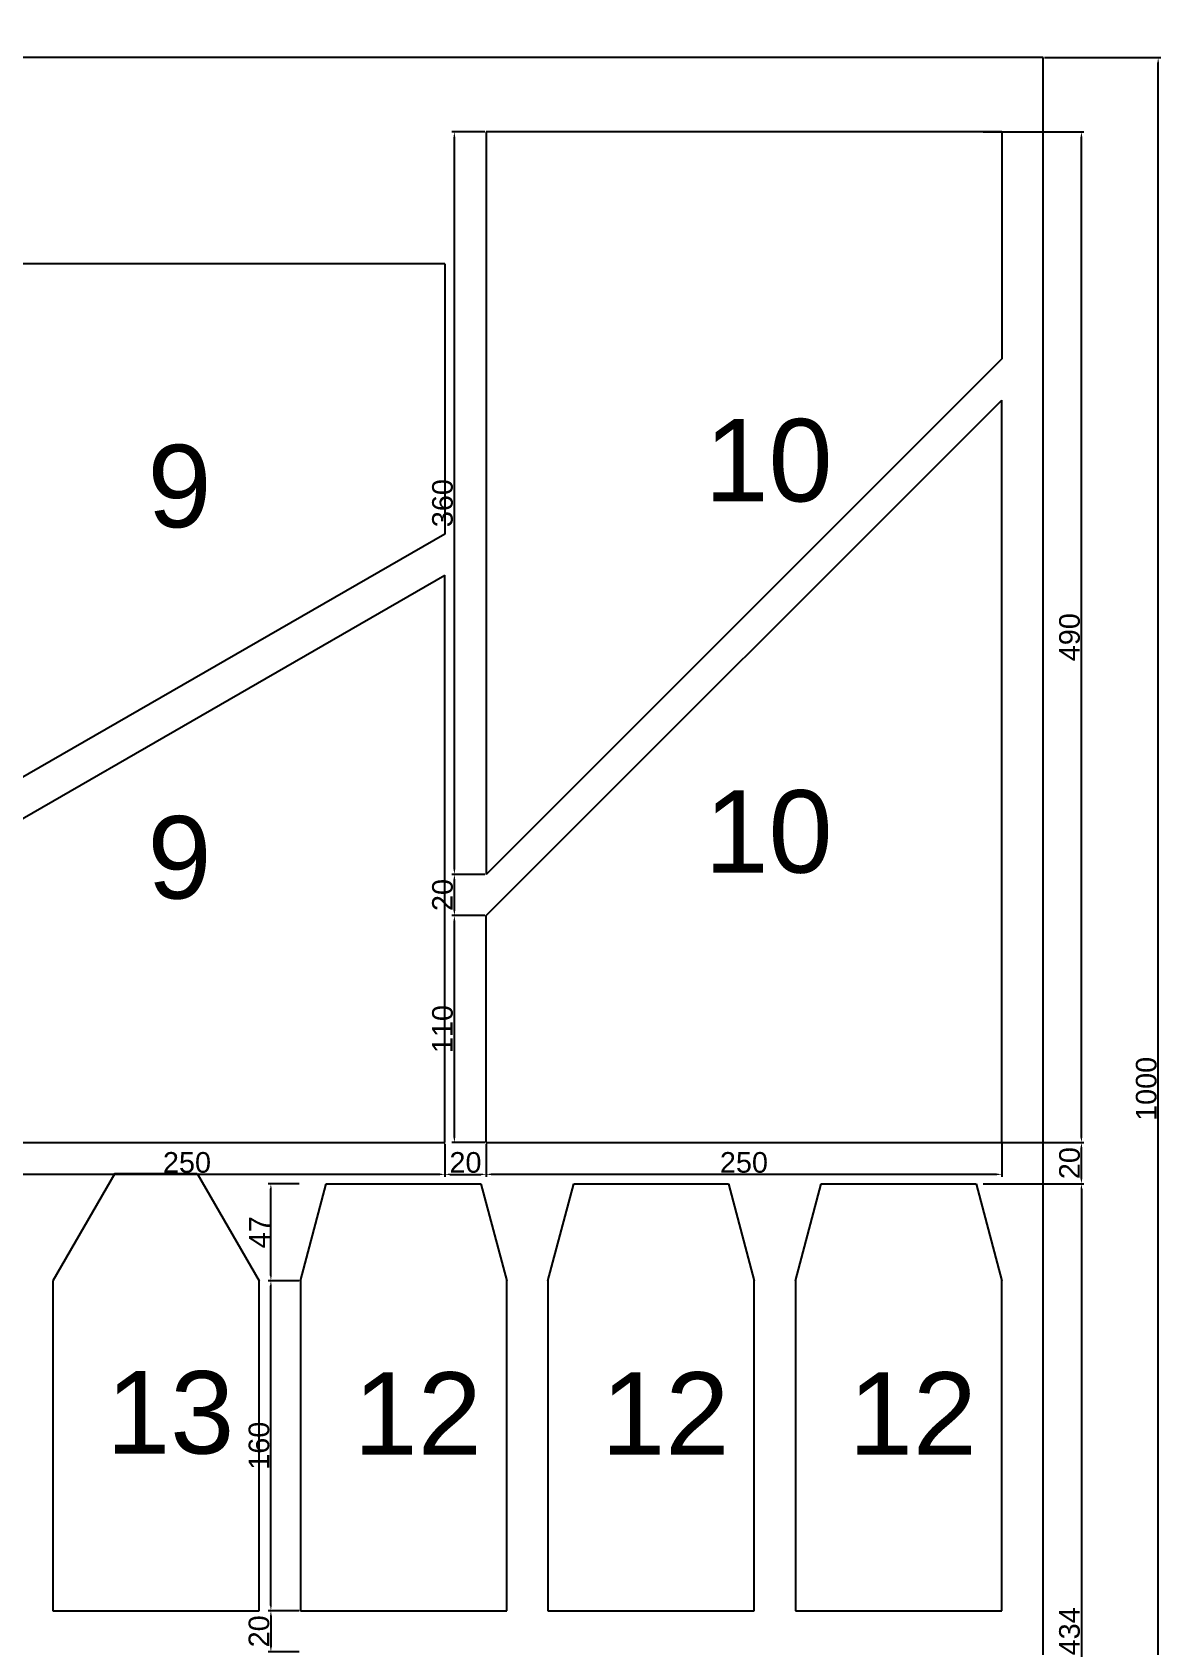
# Model space of a CAD drawing. Header units: millimetres. Extents: x 277 to 35015, y -7843 to 25622.
# Drawn here: x 4114 to 4662, y -3561 to -2778 of the extents above; entities that cross this region are included whole.
import ezdxf

# ---------------------------------------------------------------- set-up
doc = ezdxf.new("R2010")
doc.units = ezdxf.units.MM
doc.layers.add('尺寸标注', color=6, linetype='Continuous')
doc.layers.add('标号', color=4, linetype='Continuous')
doc.styles.get("Standard").update_dxf_attribs({"font": 'arial.ttf'})
doc.dimstyles.new('ISO-25-JHF', dxfattribs={"dimtxt": 10, "dimasz": 2.5, "dimexe": 1.25, "dimexo": 0.625, "dimtad": 1, "dimtxsty": 'Standard', "dimcen": 2.5, "dimadec": 0, "dimazin": 0, "dimtfac": 1, "dimtmove": 0, "dimatfit": 3, "dimfxl": 1, "dimarcsym": 0})

# ---------------------------------------------------------------- blocks, each defined once
blk = doc.blocks.new('*D417')
at = {"layer": 'Defpoints', "color": 0, "transparency": 16777216}
for p in [(4064.47, -3316.63), (4314.47, -3316.63), (4064.47, -3332.07)]:
    blk.add_point(p, dxfattribs=at)
at = {"layer": '尺寸标注', "color": 0, "lineweight": -2, "transparency": 16777216}
for p, q in [((4064.47, -3317.26), (4064.47, -3333.32)), ((4314.47, -3317.26), (4314.47, -3333.32)), ((4311.97, -3332.07), (4066.97, -3332.07))]:
    blk.add_line(p, q, dxfattribs=at)
at = {"layer": '尺寸标注', "color": 0, "transparency": 16777216}
for points in [[(4066.97, -3331.66), (4066.97, -3332.49), (4064.47, -3332.07)], [(4311.97, -3331.66), (4311.97, -3332.49), (4314.47, -3332.07)]]:
    blk.add_solid(points, dxfattribs=at)
at = {"layer": '尺寸标注', "color": 0, "transparency": 16777216, "insert": (4189.47, -3326.34), "char_height": 10, "attachment_point": 5}
blk.add_mtext('250', dxfattribs=at)
blk = doc.blocks.new('*D421')
at = {"layer": 'Defpoints', "color": 0, "transparency": 16777216}
for p in [(4334.47, -3316.63), (4584.47, -3316.63), (4334.47, -3332.07)]:
    blk.add_point(p, dxfattribs=at)
at = {"layer": '尺寸标注', "color": 0, "lineweight": -2, "transparency": 16777216}
for p, q in [((4334.47, -3317.26), (4334.47, -3333.32)), ((4584.47, -3317.26), (4584.47, -3333.32)), ((4581.97, -3332.07), (4336.97, -3332.07))]:
    blk.add_line(p, q, dxfattribs=at)
at = {"layer": '尺寸标注', "color": 0, "transparency": 16777216}
for points in [[(4336.97, -3331.66), (4336.97, -3332.49), (4334.47, -3332.07)], [(4581.97, -3331.66), (4581.97, -3332.49), (4584.47, -3332.07)]]:
    blk.add_solid(points, dxfattribs=at)
at = {"layer": '尺寸标注', "color": 0, "transparency": 16777216, "insert": (4459.47, -3326.34), "char_height": 10, "attachment_point": 5}
blk.add_mtext('250', dxfattribs=at)
blk = doc.blocks.new('*D422')
at = {"layer": 'Defpoints', "color": 0, "transparency": 16777216}
for p in [(4319.1, -3206.63), (4334.47, -3206.63), (4334.47, -3316.63)]:
    blk.add_point(p, dxfattribs=at)
at = {"layer": '尺寸标注', "color": 0, "lineweight": -2, "transparency": 16777216}
for p, q in [((4333.85, -3206.63), (4317.85, -3206.63)), ((4319.1, -3314.13), (4319.1, -3209.13)), ((4333.85, -3316.63), (4317.85, -3316.63))]:
    blk.add_line(p, q, dxfattribs=at)
at = {"layer": '尺寸标注', "color": 0, "transparency": 16777216}
for points in [[(4318.68, -3209.13), (4319.52, -3209.13), (4319.1, -3206.63)], [(4318.68, -3314.13), (4319.52, -3314.13), (4319.1, -3316.63)]]:
    blk.add_solid(points, dxfattribs=at)
at = {"layer": '尺寸标注', "color": 0, "transparency": 16777216, "insert": (4313.37, -3261.63), "char_height": 10, "attachment_point": 5, "rotation": 90}
blk.add_mtext('110', dxfattribs=at)
blk = doc.blocks.new('*D423')
at = {"layer": 'Defpoints', "color": 0, "transparency": 16777216}
for p in [(4319.1, -3186.63), (4334.47, -3186.63), (4334.47, -3206.63)]:
    blk.add_point(p, dxfattribs=at)
at = {"layer": '尺寸标注', "color": 0, "lineweight": -2, "transparency": 16777216}
for p, q in [((4333.85, -3186.63), (4317.85, -3186.63)), ((4319.1, -3204.13), (4319.1, -3189.13)), ((4333.85, -3206.63), (4317.85, -3206.63))]:
    blk.add_line(p, q, dxfattribs=at)
at = {"layer": '尺寸标注', "color": 0, "transparency": 16777216}
for points in [[(4318.68, -3189.13), (4319.52, -3189.13), (4319.1, -3186.63)], [(4318.68, -3204.13), (4319.52, -3204.13), (4319.1, -3206.63)]]:
    blk.add_solid(points, dxfattribs=at)
at = {"layer": '尺寸标注', "color": 0, "transparency": 16777216, "insert": (4313.37, -3196.63), "char_height": 10, "attachment_point": 5, "rotation": 90}
blk.add_mtext('20', dxfattribs=at)
blk = doc.blocks.new('*D424')
at = {"layer": 'Defpoints', "color": 0, "transparency": 16777216}
for p in [(4319.1, -2826.63), (4334.47, -2826.63), (4334.47, -3186.63)]:
    blk.add_point(p, dxfattribs=at)
at = {"layer": '尺寸标注', "color": 0, "lineweight": -2, "transparency": 16777216}
for p, q in [((4333.85, -2826.63), (4317.85, -2826.63)), ((4319.1, -3184.13), (4319.1, -2829.13)), ((4333.85, -3186.63), (4317.85, -3186.63))]:
    blk.add_line(p, q, dxfattribs=at)
at = {"layer": '尺寸标注', "color": 0, "transparency": 16777216}
for points in [[(4318.68, -2829.13), (4319.52, -2829.13), (4319.1, -2826.63)], [(4318.68, -3184.13), (4319.52, -3184.13), (4319.1, -3186.63)]]:
    blk.add_solid(points, dxfattribs=at)
at = {"layer": '尺寸标注', "color": 0, "transparency": 16777216, "insert": (4313.37, -3006.63), "char_height": 10, "attachment_point": 5, "rotation": 90}
blk.add_mtext('360', dxfattribs=at)
blk = doc.blocks.new('*D428')
at = {"layer": 'Defpoints', "color": 0, "transparency": 16777216}
for p in [(4230.14, -3383.63), (4244.47, -3383.63), (4244.47, -3543.63)]:
    blk.add_point(p, dxfattribs=at)
at = {"layer": '尺寸标注', "color": 0, "lineweight": -2, "transparency": 16777216}
for p, q in [((4243.85, -3383.63), (4228.89, -3383.63)), ((4230.14, -3541.13), (4230.14, -3386.13)), ((4243.85, -3543.63), (4228.89, -3543.63))]:
    blk.add_line(p, q, dxfattribs=at)
at = {"layer": '尺寸标注', "color": 0, "transparency": 16777216}
for points in [[(4229.73, -3386.13), (4230.56, -3386.13), (4230.14, -3383.63)], [(4229.73, -3541.13), (4230.56, -3541.13), (4230.14, -3543.63)]]:
    blk.add_solid(points, dxfattribs=at)
at = {"layer": '尺寸标注', "color": 0, "transparency": 16777216, "insert": (4224.41, -3463.63), "char_height": 10, "attachment_point": 5, "rotation": 90}
blk.add_mtext('160', dxfattribs=at)
blk = doc.blocks.new('*D374')
at = {"layer": 'Defpoints', "color": 0, "transparency": 16777216}
for p in [(4230.14, -3336.63), (4244.47, -3336.63), (4244.47, -3383.63)]:
    blk.add_point(p, dxfattribs=at)
at = {"layer": '尺寸标注', "color": 0, "lineweight": -2, "transparency": 16777216}
for p, q in [((4243.85, -3336.63), (4228.89, -3336.63)), ((4230.14, -3381.13), (4230.14, -3339.13)), ((4243.85, -3383.63), (4228.89, -3383.63))]:
    blk.add_line(p, q, dxfattribs=at)
at = {"layer": '尺寸标注', "color": 0, "transparency": 16777216}
for points in [[(4229.73, -3339.13), (4230.56, -3339.13), (4230.14, -3336.63)], [(4229.73, -3381.13), (4230.56, -3381.13), (4230.14, -3383.63)]]:
    blk.add_solid(points, dxfattribs=at)
at = {"layer": '尺寸标注', "color": 0, "transparency": 16777216, "insert": (4224.52, -3360.13), "char_height": 10, "attachment_point": 5, "rotation": 90}
blk.add_mtext('47', dxfattribs=at)
blk = doc.blocks.new('*D354')
at = {"layer": 'Defpoints', "color": 0, "transparency": 16777216}
for p in [(4244.47, -3543.63), (4230.14, -3563.63), (4244.47, -3563.63)]:
    blk.add_point(p, dxfattribs=at)
at = {"layer": '尺寸标注', "color": 0, "lineweight": -2, "transparency": 16777216}
for p, q in [((4243.85, -3543.63), (4228.89, -3543.63)), ((4230.14, -3546.13), (4230.14, -3561.13)), ((4243.85, -3563.63), (4228.89, -3563.63))]:
    blk.add_line(p, q, dxfattribs=at)
at = {"layer": '尺寸标注', "color": 0, "transparency": 16777216}
for points in [[(4229.73, -3546.13), (4230.56, -3546.13), (4230.14, -3543.63)], [(4229.73, -3561.13), (4230.56, -3561.13), (4230.14, -3563.63)]]:
    blk.add_solid(points, dxfattribs=at)
at = {"layer": '尺寸标注', "color": 0, "transparency": 16777216, "insert": (4224.41, -3553.63), "char_height": 10, "attachment_point": 5, "rotation": 90}
blk.add_mtext('20', dxfattribs=at)
blk = doc.blocks.new('*D357')
at = {"layer": 'Defpoints', "color": 0, "transparency": 16777216}
for p in [(4314.47, -3316.63), (4334.47, -3316.63), (4334.47, -3332.07)]:
    blk.add_point(p, dxfattribs=at)
at = {"layer": '尺寸标注', "color": 0, "lineweight": -2, "transparency": 16777216}
for p, q in [((4314.47, -3317.26), (4314.47, -3333.32)), ((4334.47, -3317.26), (4334.47, -3333.32)), ((4316.97, -3332.07), (4331.97, -3332.07))]:
    blk.add_line(p, q, dxfattribs=at)
at = {"layer": '尺寸标注', "color": 0, "transparency": 16777216}
for points in [[(4316.97, -3331.66), (4316.97, -3332.49), (4314.47, -3332.07)], [(4331.97, -3331.66), (4331.97, -3332.49), (4334.47, -3332.07)]]:
    blk.add_solid(points, dxfattribs=at)
at = {"layer": '尺寸标注', "color": 0, "transparency": 16777216, "insert": (4324.47, -3326.34), "char_height": 10, "attachment_point": 5}
blk.add_mtext('20', dxfattribs=at)
blk = doc.blocks.new('*D358')
at = {"layer": 'Defpoints', "color": 0, "transparency": 16777216}
for p in [(4574.79, -2826.63), (4623.07, -2826.63), (4574.79, -3316.63)]:
    blk.add_point(p, dxfattribs=at)
at = {"layer": '尺寸标注', "color": 0, "lineweight": -2, "transparency": 16777216}
for p, q in [((4575.42, -2826.63), (4624.32, -2826.63)), ((4623.07, -3314.13), (4623.07, -2829.13)), ((4575.42, -3316.63), (4624.32, -3316.63))]:
    blk.add_line(p, q, dxfattribs=at)
at = {"layer": '尺寸标注', "color": 0, "transparency": 16777216}
for points in [[(4622.65, -2829.13), (4623.49, -2829.13), (4623.07, -2826.63)], [(4622.65, -3314.13), (4623.49, -3314.13), (4623.07, -3316.63)]]:
    blk.add_solid(points, dxfattribs=at)
at = {"layer": '尺寸标注', "color": 0, "transparency": 16777216, "insert": (4617.34, -3071.63), "char_height": 10, "attachment_point": 5, "rotation": 90}
blk.add_mtext('490', dxfattribs=at)
blk = doc.blocks.new('*D362')
at = {"layer": 'Defpoints', "color": 0, "transparency": 16777216}
for p in [(4574.79, -3336.63), (4574.79, -3770.63), (4623.07, -3770.63)]:
    blk.add_point(p, dxfattribs=at)
at = {"layer": '尺寸标注', "color": 0, "lineweight": -2, "transparency": 16777216}
for p, q in [((4575.42, -3336.63), (4624.32, -3336.63)), ((4623.07, -3339.13), (4623.07, -3768.13)), ((4575.42, -3770.63), (4624.32, -3770.63))]:
    blk.add_line(p, q, dxfattribs=at)
at = {"layer": '尺寸标注', "color": 0, "transparency": 16777216}
for points in [[(4622.65, -3339.13), (4623.49, -3339.13), (4623.07, -3336.63)], [(4622.65, -3768.13), (4623.49, -3768.13), (4623.07, -3770.63)]]:
    blk.add_solid(points, dxfattribs=at)
at = {"layer": '尺寸标注', "color": 0, "transparency": 16777216, "insert": (4617.33, -3553.63), "char_height": 10, "attachment_point": 5, "rotation": 90}
blk.add_mtext('434', dxfattribs=at)
blk = doc.blocks.new('*D363')
at = {"layer": 'Defpoints', "color": 0, "transparency": 16777216}
for p in [(4574.79, -3316.63), (4623.07, -3316.63), (4574.79, -3336.63)]:
    blk.add_point(p, dxfattribs=at)
at = {"layer": '尺寸标注', "color": 0, "lineweight": -2, "transparency": 16777216}
for p, q in [((4575.42, -3316.63), (4624.32, -3316.63)), ((4623.07, -3334.13), (4623.07, -3319.13)), ((4575.42, -3336.63), (4624.32, -3336.63))]:
    blk.add_line(p, q, dxfattribs=at)
at = {"layer": '尺寸标注', "color": 0, "transparency": 16777216}
for points in [[(4622.65, -3319.13), (4623.49, -3319.13), (4623.07, -3316.63)], [(4622.65, -3334.13), (4623.49, -3334.13), (4623.07, -3336.63)]]:
    blk.add_solid(points, dxfattribs=at)
at = {"layer": '尺寸标注', "color": 0, "transparency": 16777216, "insert": (4617.34, -3326.63), "char_height": 10, "attachment_point": 5, "rotation": 90}
blk.add_mtext('20', dxfattribs=at)
blk = doc.blocks.new('*D384')
at = {"layer": 'Defpoints', "color": 0, "transparency": 16777216}
for p in [(4604.47, -2790.63), (4660.27, -2790.63), (4604.47, -3790.63)]:
    blk.add_point(p, dxfattribs=at)
at = {"layer": '尺寸标注', "color": 0, "lineweight": -2, "transparency": 16777216}
for p, q in [((4605.1, -2790.63), (4661.52, -2790.63)), ((4660.27, -3788.13), (4660.27, -2793.13)), ((4605.1, -3790.63), (4661.52, -3790.63))]:
    blk.add_line(p, q, dxfattribs=at)
at = {"layer": '尺寸标注', "color": 0, "transparency": 16777216}
for points in [[(4659.85, -2793.13), (4660.68, -2793.13), (4660.27, -2790.63)], [(4659.85, -3788.13), (4660.68, -3788.13), (4660.27, -3790.63)]]:
    blk.add_solid(points, dxfattribs=at)
at = {"layer": '尺寸标注', "color": 0, "transparency": 16777216, "insert": (4654.54, -3290.63), "char_height": 10, "attachment_point": 5, "rotation": 90}
blk.add_mtext('1000', dxfattribs=at)

msp = doc.modelspace()

# ---------------------------------------------------------------- linework, layer by layer
for p, q in [((4604.473, -2790.632), (3504.473, -2790.632)), ((4604.473, -3790.632), (4604.473, -2790.632)), ((4584.473, -2826.632), (4334.473, -2826.632)), ((4334.473, -2826.632), (4334.473, -3186.632)), ((4584.473, -2826.632), (4584.473, -2936.632)), ((4314.473, -2890.632), (4064.473, -2890.632)), ((4314.473, -2890.632), (4314.473, -3021.632)), ((4584.473, -2936.632), (4334.473, -3186.632)), ((4334.473, -3206.632), (4584.473, -2956.632)), ((4584.473, -3316.632), (4584.473, -2956.632)), ((4314.473, -3021.632), (4064.473, -3165.632)), ((4064.473, -3185.632), (4314.473, -3041.632)), ((4314.473, -3316.632), (4314.473, -3041.632)), ((4334.473, -3316.632), (4334.473, -3206.632)), ((4064.473, -3316.632), (4314.473, -3316.632)), ((4334.473, -3316.632), (4584.473, -3316.632)), ((4154.473, -3331.632), (4124.473, -3383.632)), ((4154.473, -3331.632), (4194.473, -3331.632)), ((4194.473, -3331.632), (4224.473, -3383.632)), ((4244.473, -3383.632), (4256.973, -3336.632)), ((4256.973, -3336.632), (4331.973, -3336.632)), ((4331.973, -3336.632), (4344.473, -3383.632)), ((4364.473, -3383.632), (4376.973, -3336.632)), ((4376.973, -3336.632), (4451.973, -3336.632)), ((4451.973, -3336.632), (4464.473, -3383.632)), ((4484.473, -3383.632), (4496.973, -3336.632)), ((4496.973, -3336.632), (4571.973, -3336.632)), ((4571.973, -3336.632), (4584.473, -3383.632)), ((4124.473, -3383.632), (4124.473, -3543.632)), ((4224.473, -3543.632), (4224.473, -3383.632)), ((4244.473, -3383.632), (4244.473, -3543.632)), ((4344.473, -3543.632), (4344.473, -3383.632)), ((4364.473, -3383.632), (4364.473, -3543.632)), ((4464.473, -3543.632), (4464.473, -3383.632)), ((4484.473, -3383.632), (4484.473, -3543.632)), ((4584.473, -3543.632), (4584.473, -3383.632)), ((4124.473, -3543.632), (4224.473, -3543.632)), ((4244.473, -3543.632), (4344.473, -3543.632)), ((4364.473, -3543.632), (4464.473, -3543.632)), ((4484.473, -3543.632), (4584.473, -3543.632))]:
    msp.add_line(p, q)

# ---------------------------------------------------------------- texts
at = {"layer": '标号', "char_height": 40, "attachment_point": 7}
for s, insert in [('10 ', (4440.311, -3006.376)), ('9 ', (4170.311, -3018.908)), ('10', (4440.311, -3186.376)), ('9 ', (4170.311, -3198.908)), ('13 ', (4150.253, -3468.023)), ('12 ', (4270.253, -3468.023)), ('12 ', (4390.253, -3468.023)), ('12 ', (4510.253, -3468.023))]:
    msp.add_mtext_dynamic_manual_height_columns(s, width=70.10425, gutter_width=12.5, heights=[0], dxfattribs=dict(at, insert=insert))

# ---------------------------------------------------------------- dimensions: what is measured, and where the dimension line sits
at = {"layer": '尺寸标注'}
for p1, p2, distance, picture, middle in [((4604.473, -3790.632), (4604.473, -2790.632), -55.794, '*D384', (4654.536, -3290.632)), ((4334.473, -3186.632), (4334.473, -2826.632), 15.373, '*D424', (4313.365, -3006.632)), ((4574.794, -3316.632), (4574.794, -2826.632), -48.275, '*D358', (4617.338, -3071.632)), ((4334.473, -3206.632), (4334.473, -3186.632), 15.373, '*D423', (4313.369, -3196.632)), ((4334.473, -3316.632), (4334.473, -3206.632), 15.373, '*D422', (4313.369, -3261.632)), ((4314.473, -3316.632), (4064.473, -3316.632), 15.443, '*D417', (4189.473, -3326.344)), ((4314.473, -3316.632), (4334.473, -3316.632), -15.443, '*D357', (4324.473, -3326.344)), ((4584.473, -3316.632), (4334.473, -3316.632), 15.443, '*D421', (4459.473, -3326.344)), ((4574.794, -3336.632), (4574.794, -3316.632), -48.275, '*D363', (4617.338, -3326.632)), ((4244.473, -3383.632), (4244.473, -3336.632), 14.33, '*D374', (4224.518, -3360.132)), ((4574.794, -3336.632), (4574.794, -3770.632), 48.275, '*D362', (4617.335, -3553.632)), ((4244.473, -3543.632), (4244.473, -3383.632), 14.33, '*D428', (4224.412, -3463.632)), ((4244.473, -3543.632), (4244.473, -3563.632), -14.33, '*D354', (4224.412, -3553.632))]:
    dim = msp.add_aligned_dim(p1=p1, p2=p2, distance=distance, dimstyle='ISO-25-JHF', dxfattribs=at)
    dim.commit()
    dim.dimension.update_dxf_attribs({"geometry": picture, "text_midpoint": middle})

doc.saveas('drawing.dxf')
